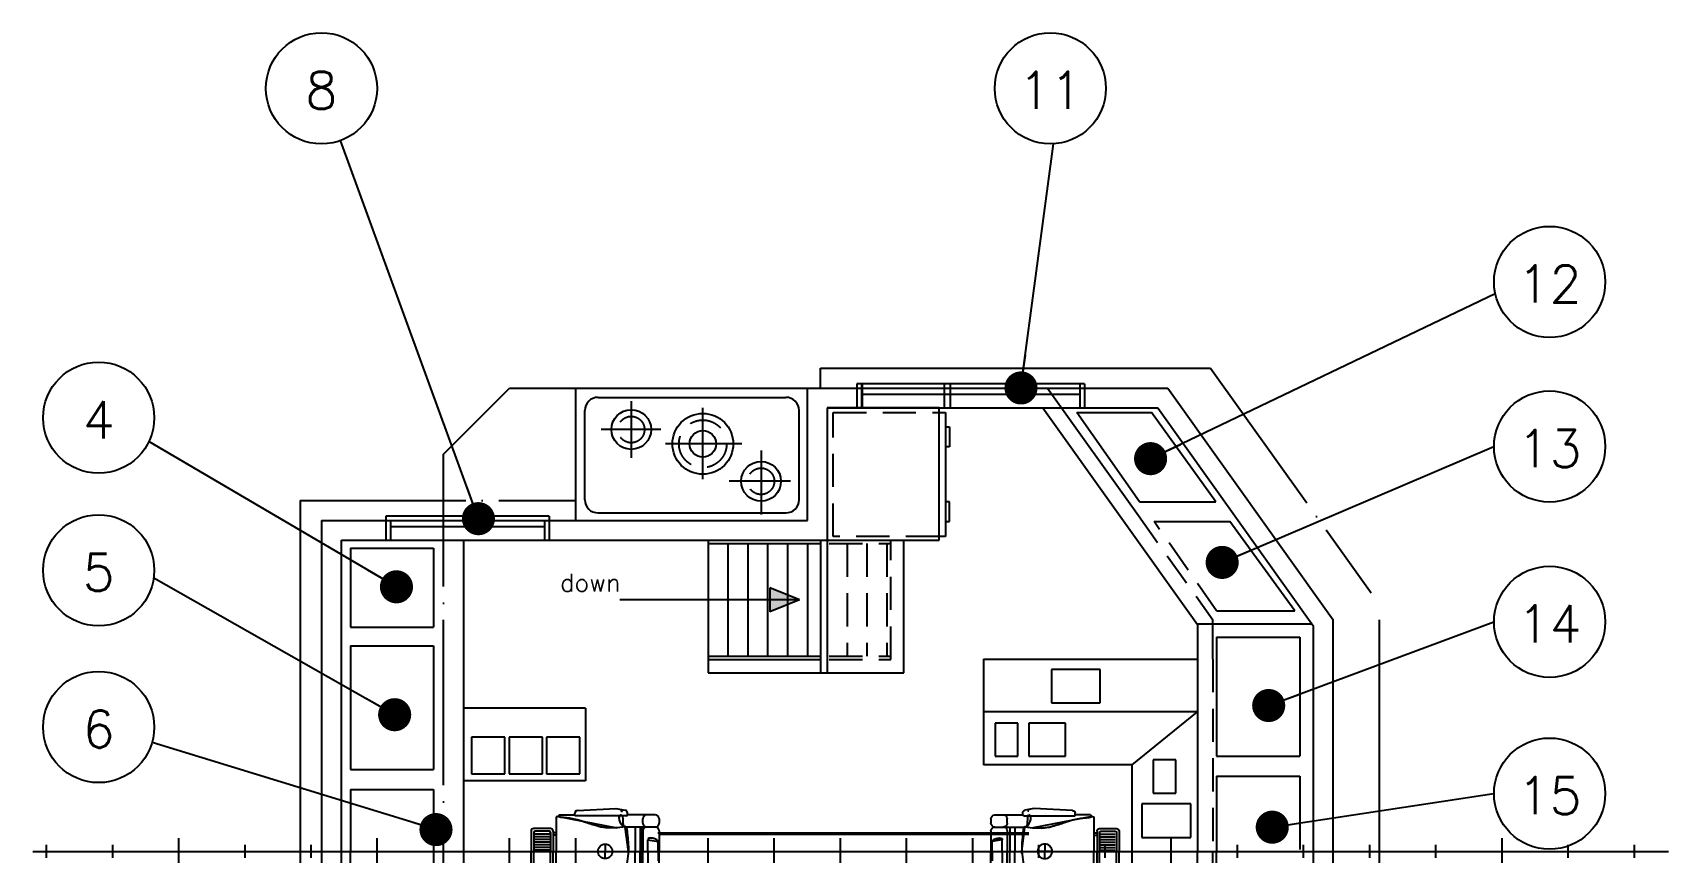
# Model space of a CAD drawing. Extents: x 1551 to 113148, y -1700 to 77018.
# Drawn here: x 50302 to 62663, y 58518 to 64710 of the extents above; entities that cross this region are included whole.
import ezdxf
from ezdxf.enums import TextEntityAlignment as Align

# ---------------------------------------------------------------- set-up
doc = ezdxf.new("R2010")
doc.units = 0
doc.header["$LTSCALE"] = 500
doc.header["$MEASUREMENT"] = 0
for name, pattern in [('CENTER', [3, 2.5, -0.25, 0, -0.25]), ('DASHED', [0.75, 0.5, -0.25]), ('HIDDEN', [0.375, 0.25, -0.125])]:
    doc.linetypes.add(name, pattern=pattern)
doc.layers.get('0').update_dxf_attribs({"linetype": 'CONTINUOUS'})
for name, color, linetype in [('A0CE1', 7, 'CENTER'), ('I0CO2', 7, 'CONTINUOUS'), ('M1CO1', 1, 'CONTINUOUS'), ('POSNR', 2, 'CONTINUOUS'), ('S0CE1', 7, 'CENTER'), ('S0CO1', 7, 'CONTINUOUS'), ('S0CO2', 2, 'CONTINUOUS'), ('S0CO3', 7, 'CONTINUOUS'), ('S0DA1', 7, 'DASHED'), ('S0TX2', 7, 'CONTINUOUS'), ('S0TX3', 3, 'CONTINUOUS'), ('SAFECO1', 1, 'CONTINUOUS'), ('U0CO1', 7, 'CONTINUOUS'), ('U0CO2', 7, 'CONTINUOUS')]:
    doc.layers.add(name, color=color, linetype=linetype)
doc.styles.add('18', font='romans', dxfattribs={"height": 180})
doc.styles.add('ROMANS', font='romans', dxfattribs={"height": 100})
doc.dimstyles.get("Standard").update_dxf_attribs({"dimtxt": 2, "dimasz": 2.5, "dimexe": 1, "dimexo": 1, "dimgap": 1, "dimtad": 1, "dimdsep": 46, "dimtxsty": 'ROMANS', "dimcen": 0, "dimclrd": 1, "dimclre": 1, "dimclrt": 2, "dimadec": 0, "dimazin": 0, "dimtfac": 1, "dimtmove": 2, "dimatfit": 3, "dimfxl": 1, "dimtvp": 100, "dimtolj": 1, "dimarcsym": 0})

# ---------------------------------------------------------------- blocks, each defined once
blk = doc.blocks.new('POS_VINDU')
at = {"layer": 'S0CO2'}
blk.add_circle((0, 0), 4.2, dxfattribs=at)
at = {"layer": 'POSNR', "color": 2, "style": 'ROMANS'}
blk.add_attdef('POS', text='', height=2.81, dxfattribs=at).set_placement((0, -1.56), align=Align.CENTER)
blk = doc.blocks.new('DOT')
at = {"layer": 'SAFECO1', "color": 0, "linetype": 'ByBlock'}
blk.add_line((-0.5, 0), (-1, 0), dxfattribs=at)
at = {"layer": 'SAFECO1', "color": 0, "linetype": 'ByBlock', "const_width": 0.5}
blk.add_lwpolyline([(-0.25, 0, 1), (0.25, 0, 1)], format="xyb", close=True, dxfattribs=at)
blk = doc.blocks.new('cl2')
for p, q in [((15177, 156620), (27538, 156620)), ((15281, 156570), (15281, 156670)), ((15781, 156570), (15781, 156670)), ((16281, 156520), (16281, 156720)), ((16781, 156570), (16781, 156670)), ((17281, 156570), (17281, 156670)), ((17781, 156520), (17781, 156720)), ((18281, 156520), (18281, 156720)), ((18781, 156520), (18781, 156720)), ((19281, 156520), (19281, 156720)), ((19781, 156520), (19781, 156720)), ((20281, 156520), (20281, 156720)), ((20781, 156520), (20781, 156720)), ((21281, 156520), (21281, 156720)), ((21781, 156520), (21781, 156720)), ((22281, 156520), (22281, 156720)), ((22781, 156570), (22781, 156670)), ((23281, 156570), (23281, 156670)), ((23781, 156520), (23781, 156720)), ((24281, 156570), (24281, 156670)), ((24781, 156570), (24781, 156670)), ((25281, 156570), (25281, 156670)), ((25781, 156570), (25781, 156670)), ((26281, 156520), (26281, 156720)), ((26781, 156570), (26781, 156670)), ((27281, 156570), (27281, 156670))]:
    blk.add_line(p, q)
at = {"layer": 'S0TX2', "style": '18'}
for s, p in [('25', (16092, 156155)), ('26', (16592, 156155)), ('27', (17092, 156155)), ('28', (22592, 156155)), ('29', (23092, 156155)), ('30', (23578, 156155)), ('35', (26089, 156155))]:
    blk.add_text(s, height=180, dxfattribs=at).set_placement(p)
at = {"layer": 'S0TX3', "style": '18'}
for s, p in [('A', (17700, 156155)), ('B', (18200, 156155)), ('C', (18700, 156155)), ('D', (19200, 156155)), ('E', (19700, 156155)), ('F', (20200, 156155)), ('G', (20700, 156155)), ('H', (21200, 156155)), ('I', (21700, 156155)), ('J', (22200, 156155))]:
    blk.add_text(s, height=180, dxfattribs=at).set_placement(p)
blk = doc.blocks.new('BRIDGE')
at = {"layer": 'A0CE1'}
for p, q in [((6565, 3500), (7252, 2538)), ((2000, -2500), (2000, 2500)), ((7815, 1453), (7815, 1750))]:
    blk.add_line(p, q, dxfattribs=at)
at = {"layer": 'S0CE1'}
for p, q in [((7798, 3650), (9010, 1953)), ((3419, 3402), (3419, 2973)), ((3960, 2812), (3960, 3352)), ((3642, 3187), (3191, 3187)), ((4254, 3079), (3677, 3079)), ((4400, 3029), (4400, 2544)), ((4237, 2796), (4158, 2796)), ((4623, 2796), (4172, 2796)), ((918, 2650), (3000, 2650))]:
    blk.add_line(p, q, dxfattribs=at)
at = {"layer": 'S0CO3'}
for p, q in [((4850, 3650), (7798, 3650)), ((4850, 3500), (4850, 3650)), ((2000, 3000), (2500, 3500)), ((2500, 3500), (4750, 3500)), ((3000, 2500), (3000, 3500)), ((4750, 3500), (7475, 3500)), ((4750, 2500), (4750, 3500)), ((6844, 3533), (5123, 3533)), ((5123, 3533), (5123, 3350)), ((5123, 3533), (5123, 3350)), ((5158, 3533), (5158, 3350)), ((5163, 3533), (5165, 3350)), ((5785, 3533), (5785, 3350)), ((5830, 3533), (5830, 3350)), ((7475, 3500), (8725, 1750)), ((2000, 2500), (2000, 3000)), ((918, 2650), (918, -2650)), ((1078, 2500), (1078, -2500)), ((1078, 2500), (4750, 2500)), ((1228, -2350), (1228, 2350)), ((8725, -1750), (8725, 1750)), ((9075, -1750), (9075, 1750)), ((8575, -1718), (8575, 1702)), ((8473, 568), (8473, 13)), ((1296, 468), (1296, 0)), ((2852, 254), (2852, 0)), ((2868, 264), (2863, 264)), ((2868, 265), (2868, 264)), ((2868, 264), (3311, 178)), ((2869, 263), (2868, 264)), ((2870, 262), (2868, 264)), ((2870, 263), (2869, 263)), ((2871, 262), (2870, 263)), ((2875, 260), (2870, 262)), ((2872, 261), (2871, 262)), ((2873, 261), (2872, 261)), ((2874, 261), (2873, 261)), ((2875, 260), (2874, 261)), ((2876, 260), (2875, 260)), ((2887, 256), (2875, 260)), ((2877, 259), (2876, 260)), ((2879, 259), (2877, 259)), ((2878, 275), (2993, 275)), ((2880, 258), (2879, 259)), ((2883, 258), (2880, 258)), ((2885, 257), (2883, 258)), ((2889, 257), (2885, 257)), ((2965, 249), (2887, 256)), ((2893, 256), (2889, 257)), ((2898, 256), (2893, 256)), ((2904, 255), (2898, 256)), ((2911, 254), (2904, 255)), ((2919, 254), (2911, 254)), ((2927, 253), (2919, 254)), ((2935, 252), (2927, 253)), ((2944, 251), (2935, 252)), ((2952, 250), (2944, 251)), ((2960, 249), (2952, 250)), ((2967, 247), (2960, 249)), ((3012, 237), (2965, 249)), ((2975, 246), (2967, 247)), ((2993, 268), (2993, 289)), ((3380, 268), (2993, 268)), ((3012, 309), (3303, 324)), ((3303, 324), (3373, 311)), ((3327, 257), (3331, 268)), ((3329, 237), (3327, 257)), ((3328, 255), (3329, 257)), ((3328, 253), (3328, 255)), ((3328, 251), (3328, 253)), ((3328, 249), (3328, 251)), ((3329, 247), (3328, 249)), ((3329, 261), (3330, 263)), ((3329, 259), (3329, 261)), ((3329, 257), (3329, 259)), ((3330, 264), (3331, 266)), ((3330, 263), (3330, 264)), ((3331, 269), (3341, 276)), ((3331, 266), (3332, 268)), ((3332, 268), (3333, 269)), ((3333, 269), (3334, 270)), ((3334, 270), (3336, 272)), ((3336, 272), (3337, 273)), ((3337, 273), (3339, 274)), ((3339, 274), (3342, 275)), ((3341, 304), (3353, 305)), ((3342, 275), (3345, 276)), ((3345, 304), (3349, 304)), ((3349, 304), (3353, 305)), ((3353, 275), (3358, 189)), ((3537, 275), (3389, 275)), ((3390, 278), (3390, 291)), ((3601, 275), (3537, 275)), ((6167, 275), (6231, 275)), ((6231, 275), (6378, 275)), ((6378, 278), (6378, 291)), ((6388, 268), (6774, 268)), ((6465, 324), (6394, 311)), ((6415, 275), (6409, 189)), ((6427, 304), (6415, 305)), ((6419, 304), (6415, 305)), ((6423, 304), (6419, 304)), ((6426, 275), (6423, 276)), ((6428, 274), (6426, 275)), ((6436, 269), (6427, 276)), ((6430, 273), (6428, 274)), ((6432, 272), (6430, 273)), ((6433, 270), (6432, 272)), ((6435, 269), (6433, 270)), ((6436, 267), (6435, 269)), ((6436, 266), (6436, 267)), ((6437, 264), (6436, 266)), ((6440, 257), (6437, 268)), ((6438, 263), (6437, 264)), ((6438, 261), (6438, 263)), ((6439, 259), (6438, 261)), ((6438, 237), (6440, 257)), ((6439, 257), (6439, 259)), ((6439, 255), (6439, 257)), ((6439, 253), (6439, 255)), ((6439, 251), (6439, 253)), ((6439, 249), (6439, 251)), ((6439, 247), (6439, 249)), ((6899, 264), (6457, 178)), ((6755, 309), (6465, 324)), ((6755, 237), (6803, 249)), ((6774, 268), (6774, 289)), ((6889, 275), (6774, 275)), ((6793, 246), (6800, 247)), ((6800, 247), (6808, 249)), ((6803, 249), (6880, 256)), ((6808, 249), (6816, 250)), ((6816, 250), (6824, 251)), ((6824, 251), (6832, 252)), ((6832, 252), (6841, 253)), ((6841, 253), (6849, 254)), ((6849, 254), (6856, 254)), ((6856, 254), (6863, 255)), ((6863, 255), (6869, 256)), ((6869, 256), (6874, 256)), ((6874, 256), (6879, 257)), ((6879, 257), (6882, 257)), ((6880, 256), (6892, 260)), ((6882, 257), (6885, 258)), ((6885, 258), (6887, 258)), ((6887, 258), (6889, 259)), ((6889, 259), (6890, 259)), ((6890, 259), (6892, 260)), ((6892, 260), (6897, 262)), ((6892, 260), (6893, 260)), ((6893, 260), (6894, 261)), ((6894, 261), (6895, 261)), ((6895, 261), (6896, 261)), ((6896, 261), (6897, 262)), ((6897, 262), (6899, 264)), ((6897, 262), (6898, 263)), ((6897, 262), (6897, 262)), ((6898, 263), (6899, 264)), ((6899, 265), (6899, 264)), ((6899, 264), (6904, 264)), ((6916, 254), (6916, 0)), ((2662, 153), (2662, 0)), ((2808, 173), (2682, 173)), ((2682, 143), (2682, 0)), ((2800, 130), (2691, 130)), ((2798, 153), (2692, 153)), ((2808, 143), (2808, 0)), ((2828, 153), (2828, 0)), ((2852, 139), (2828, 139)), ((2982, 244), (2975, 246)), ((3093, 212), (3012, 237)), ((3074, 218), (3063, 221)), ((3084, 215), (3074, 218)), ((3095, 211), (3084, 215)), ((3188, 183), (3093, 212)), ((3106, 208), (3095, 211)), ((3118, 204), (3106, 208)), ((3129, 201), (3118, 204)), ((3140, 198), (3129, 201)), ((3151, 195), (3140, 198)), ((3162, 192), (3151, 195)), ((3172, 189), (3162, 192)), ((3183, 186), (3172, 189)), ((3192, 184), (3183, 186)), ((3251, 176), (3188, 183)), ((3202, 183), (3192, 184)), ((3211, 181), (3202, 183)), ((3219, 180), (3211, 181)), ((3228, 179), (3219, 180)), ((3237, 179), (3228, 179)), ((3246, 178), (3237, 179)), ((3256, 178), (3246, 178)), ((3311, 178), (3251, 176)), ((3265, 178), (3256, 178)), ((3276, 178), (3265, 178)), ((3288, 178), (3276, 178)), ((3301, 178), (3288, 178)), ((3316, 179), (3301, 178)), ((3334, 181), (3316, 179)), ((3329, 244), (3329, 247)), ((3329, 241), (3329, 244)), ((3330, 239), (3329, 241)), ((3342, 205), (3329, 235)), ((3331, 236), (3330, 239)), ((3332, 232), (3331, 236)), ((3333, 229), (3332, 232)), ((3335, 226), (3333, 229)), ((3355, 183), (3334, 181)), ((3336, 220), (3335, 223)), ((3338, 216), (3336, 220)), ((3340, 213), (3338, 216)), ((3342, 210), (3340, 213)), ((3344, 206), (3342, 210)), ((3358, 189), (3342, 205)), ((3347, 203), (3344, 206)), ((3349, 200), (3347, 203)), ((3352, 197), (3349, 200)), ((3356, 194), (3352, 197)), ((3378, 185), (3355, 183)), ((3360, 191), (3356, 194)), ((3365, 189), (3360, 191)), ((3371, 187), (3365, 189)), ((3365, 185), (3365, 185)), ((3365, 185), (3368, 184)), ((3368, 184), (3370, 183)), ((3370, 183), (3372, 182)), ((3381, 184), (3371, 187)), ((3372, 182), (3374, 182)), ((3373, 183), (3380, 178)), ((3398, 0), (3373, 183)), ((3374, 182), (3376, 181)), ((3537, 184), (3375, 184)), ((3376, 181), (3377, 180)), ((3377, 180), (3378, 179)), ((3378, 185), (3378, 185)), ((3378, 185), (3381, 184)), ((3378, 179), (3379, 177)), ((3379, 177), (3380, 176)), ((3380, 178), (3386, 168)), ((3380, 176), (3381, 175)), ((3381, 175), (3382, 174)), ((3382, 174), (3383, 172)), ((3383, 172), (3384, 169)), ((3384, 169), (3384, 167)), ((3384, 167), (3385, 163)), ((3385, 163), (3386, 159)), ((3386, 168), (3391, 107)), ((3386, 159), (3387, 155)), ((3387, 155), (3387, 149)), ((3387, 149), (3388, 143)), ((3388, 143), (3389, 137)), ((3389, 137), (3389, 130)), ((3389, 130), (3390, 124)), ((3390, 124), (3391, 117)), ((3449, 184), (3449, 0)), ((3487, 184), (3487, 0)), ((3500, -21), (3500, 179)), ((3507, 214), (3507, 245)), ((3507, 154), (3507, 0)), ((3601, 184), (3537, 184)), ((6423, 138), (3621, 138)), ((6423, 128), (3624, 128)), ((3631, 245), (3631, 214)), ((3631, 154), (3631, 0)), ((6137, 245), (6137, 214)), ((6137, 154), (6137, 0)), ((6167, 184), (6231, 184)), ((6231, 184), (6392, 184)), ((6261, 214), (6261, 245)), ((6261, 154), (6261, 0)), ((6280, 184), (6280, 0)), ((6318, 184), (6318, 0)), ((6370, 0), (6394, 183)), ((6381, 168), (6376, 107)), ((6378, 130), (6377, 124)), ((6379, 137), (6378, 130)), ((6380, 149), (6379, 143)), ((6379, 143), (6379, 137)), ((6381, 155), (6380, 149)), ((6388, 178), (6381, 168)), ((6382, 159), (6381, 155)), ((6383, 167), (6382, 163)), ((6382, 163), (6382, 159)), ((6384, 169), (6383, 167)), ((6385, 172), (6384, 169)), ((6386, 173), (6385, 172)), ((6386, 184), (6396, 187)), ((6389, 185), (6386, 184)), ((6387, 176), (6386, 175)), ((6386, 175), (6386, 173)), ((6388, 177), (6387, 176)), ((6394, 183), (6388, 178)), ((6389, 178), (6388, 177)), ((6389, 185), (6413, 182)), ((6389, 185), (6389, 185)), ((6391, 180), (6389, 178)), ((6392, 181), (6391, 180)), ((6393, 181), (6392, 181)), ((6395, 182), (6393, 181)), ((6397, 183), (6395, 182)), ((6396, 187), (6402, 189)), ((6400, 184), (6397, 183)), ((6403, 185), (6400, 184)), ((6402, 189), (6407, 191)), ((6403, 185), (6403, 185)), ((6407, 191), (6411, 194)), ((6409, 189), (6425, 205)), ((6411, 194), (6415, 197)), ((6413, 182), (6433, 181)), ((6415, 197), (6418, 200)), ((6418, 200), (6421, 203)), ((6421, 203), (6423, 206)), ((6423, 206), (6426, 210)), ((6425, 205), (6438, 235)), ((6426, 210), (6428, 213)), ((6428, 213), (6430, 216)), ((6430, 216), (6431, 220)), ((6431, 220), (6433, 223)), ((6433, 226), (6434, 229)), ((6433, 181), (6451, 179)), ((6434, 229), (6435, 232)), ((6435, 232), (6436, 236)), ((6436, 236), (6437, 238)), ((6437, 238), (6438, 241)), ((6438, 244), (6439, 247)), ((6438, 241), (6438, 244)), ((6451, 179), (6466, 178)), ((6457, 178), (6516, 176)), ((6466, 178), (6480, 178)), ((6480, 178), (6491, 178)), ((6491, 178), (6502, 178)), ((6502, 178), (6512, 178)), ((6512, 178), (6521, 178)), ((6516, 176), (6580, 182)), ((6521, 178), (6530, 178)), ((6530, 178), (6539, 179)), ((6539, 179), (6548, 180)), ((6548, 180), (6557, 181)), ((6557, 181), (6566, 183)), ((6566, 183), (6575, 184)), ((6575, 184), (6585, 186)), ((6580, 182), (6675, 212)), ((6585, 186), (6595, 189)), ((6595, 189), (6606, 192)), ((6606, 192), (6616, 194)), ((6616, 194), (6627, 198)), ((6627, 198), (6639, 201)), ((6639, 201), (6650, 204)), ((6650, 204), (6661, 208)), ((6661, 208), (6672, 211)), ((6672, 211), (6683, 215)), ((6675, 212), (6755, 237)), ((6683, 215), (6694, 218)), ((6694, 218), (6704, 221)), ((6786, 244), (6793, 246)), ((6916, 139), (6939, 139)), ((6939, 153), (6939, 0)), ((6959, 173), (7086, 173)), ((6959, 143), (6959, 0)), ((6967, 130), (7076, 130)), ((6969, 153), (7076, 153)), ((7086, 143), (7086, 0)), ((7106, 153), (7106, 0)), ((1296, -468), (1296, 0)), ((2662, -153), (2662, 0)), ((2682, -143), (2682, 0)), ((2800, 110), (2691, 110)), ((2800, 90), (2691, 90)), ((2800, 70), (2691, 70)), ((2800, 50), (2691, 50)), ((2800, 30), (2691, 30)), ((2800, 10), (2691, 10)), ((2808, -143), (2808, 0)), ((2852, 123), (2828, 123)), ((2828, -153), (2828, 0)), ((2852, -254), (2852, 0)), ((3167, 0), (3277, 0)), ((3222, 55), (3222, 0)), ((3222, -55), (3222, 0)), ((3398, 0), (3373, -183)), ((3391, 117), (3391, 110)), ((3391, 110), (3392, 104)), ((3391, 107), (3396, 65)), ((3392, 104), (3392, 98)), ((3392, 98), (3393, 92)), ((3393, 92), (3394, 86)), ((3394, 86), (3394, 80)), ((3394, 80), (3395, 74)), ((3395, 74), (3395, 67)), ((3395, 67), (3396, 60)), ((3396, 65), (3398, 16)), ((3396, 60), (3396, 52)), ((3396, 52), (3396, 45)), ((3396, 45), (3397, 37)), ((3397, 37), (3397, 29)), ((3397, 29), (3397, 21)), ((3397, 21), (3398, 13)), ((3398, 16), (3398, 0)), ((3398, 13), (3398, 6)), ((3398, 6), (3398, 0)), ((3398, -6), (3398, 0)), ((3398, -16), (3398, 0)), ((3449, -184), (3449, 0)), ((3487, -184), (3487, 0)), ((3500, -100), (3500, 100)), ((3507, -154), (3507, 0)), ((3546, 90), (3545, 86)), ((3546, 88), (3545, 86)), ((3545, 86), (3622, 74)), ((3545, 0), (3545, 86)), ((3545, 0), (3545, -86)), ((3548, 96), (3546, 90)), ((3547, 91), (3546, 90)), ((3546, 90), (3546, 89)), ((3546, 89), (3546, 88)), ((3548, 93), (3547, 92)), ((3547, 92), (3547, 91)), ((3555, 100), (3548, 96)), ((3549, 95), (3548, 94)), ((3548, 94), (3548, 93)), ((3549, 96), (3549, 95)), ((3550, 96), (3549, 96)), ((3551, 97), (3550, 96)), ((3552, 98), (3551, 97)), ((3553, 98), (3552, 98)), ((3552, 98), (3552, 98)), ((3554, 99), (3553, 98)), ((3555, 99), (3554, 99)), ((3565, 101), (3555, 100)), ((3556, 100), (3555, 99)), ((3558, 100), (3556, 100)), ((3559, 100), (3558, 100)), ((3560, 100), (3559, 100)), ((3561, 100), (3560, 100)), ((3563, 100), (3561, 100)), ((3564, 100), (3563, 100)), ((3566, 100), (3564, 100)), ((3582, 99), (3565, 101)), ((3568, 100), (3566, 100)), ((3570, 100), (3568, 100)), ((3571, 100), (3570, 100)), ((3573, 100), (3571, 100)), ((3575, 99), (3573, 100)), ((3577, 99), (3575, 99)), ((3580, 99), (3577, 99)), ((3582, 98), (3580, 99)), ((3598, 94), (3582, 99)), ((3584, 98), (3582, 98)), ((3586, 97), (3584, 98)), ((3588, 97), (3586, 97)), ((3590, 96), (3588, 97)), ((3592, 96), (3590, 96)), ((3594, 95), (3592, 96)), ((3596, 95), (3594, 95)), ((3598, 94), (3596, 95)), ((3612, 86), (3598, 94)), ((3600, 93), (3598, 94)), ((3602, 92), (3600, 93)), ((3603, 91), (3602, 92)), ((3605, 90), (3603, 91)), ((3607, 89), (3605, 90)), ((3608, 88), (3607, 89)), ((3610, 87), (3608, 88)), ((3611, 86), (3610, 87)), ((3612, 85), (3611, 86)), ((3620, 79), (3612, 86)), ((3613, 84), (3612, 85)), ((3615, 83), (3613, 84)), ((3616, 83), (3615, 83)), ((3616, 82), (3616, 83)), ((3617, 81), (3616, 82)), ((3618, 80), (3617, 81)), ((3619, 79), (3618, 80)), ((3619, 78), (3619, 79)), ((3620, 77), (3619, 78)), ((3622, 74), (3620, 79)), ((3620, 76), (3620, 77)), ((3621, 75), (3620, 76)), ((3621, 74), (3621, 75)), ((3621, 73), (3621, 74)), ((3622, 72), (3621, 73)), ((3622, 71), (3622, 72)), ((3622, 71), (3622, 71)), ((3622, 0), (3622, 71)), ((3622, 0), (3622, -71)), ((3631, -154), (3631, 0)), ((6222, 86), (6146, 74)), ((6146, 74), (6148, 79)), ((6146, 74), (6147, 75)), ((6146, 73), (6146, 74)), ((6146, 72), (6146, 73)), ((6146, 71), (6146, 72)), ((6146, 71), (6146, 71)), ((6146, 0), (6146, 71)), ((6147, 77), (6148, 78)), ((6147, 76), (6147, 77)), ((6147, 75), (6147, 76)), ((6148, 79), (6156, 86)), ((6148, 78), (6149, 79)), ((6149, 80), (6150, 81)), ((6149, 79), (6149, 80)), ((6150, 81), (6151, 82)), ((6151, 82), (6152, 82)), ((6152, 82), (6153, 83)), ((6153, 83), (6154, 84)), ((6154, 84), (6155, 85)), ((6155, 85), (6157, 86)), ((6156, 86), (6169, 94)), ((6157, 86), (6158, 87)), ((6158, 87), (6159, 88)), ((6159, 88), (6161, 89)), ((6161, 89), (6162, 90)), ((6162, 90), (6164, 91)), ((6164, 91), (6166, 92)), ((6166, 92), (6168, 93)), ((6168, 93), (6170, 94)), ((6169, 94), (6186, 98)), ((6170, 94), (6172, 94)), ((6172, 94), (6173, 95)), ((6173, 95), (6175, 96)), ((6175, 96), (6177, 96)), ((6177, 96), (6180, 97)), ((6180, 97), (6182, 97)), ((6182, 97), (6184, 98)), ((6184, 98), (6186, 98)), ((6186, 98), (6203, 101)), ((6186, 98), (6188, 99)), ((6188, 99), (6190, 99)), ((6190, 99), (6192, 99)), ((6192, 99), (6194, 100)), ((6194, 100), (6196, 100)), ((6196, 100), (6198, 100)), ((6198, 100), (6200, 100)), ((6200, 100), (6201, 100)), ((6201, 100), (6203, 100)), ((6203, 101), (6213, 100)), ((6203, 100), (6205, 100)), ((6205, 100), (6206, 100)), ((6206, 100), (6207, 100)), ((6207, 100), (6209, 100)), ((6209, 100), (6210, 100)), ((6210, 100), (6211, 99)), ((6211, 99), (6212, 99)), ((6212, 99), (6213, 99)), ((6213, 100), (6219, 96)), ((6213, 99), (6214, 98)), ((6214, 98), (6215, 98)), ((6215, 98), (6216, 98)), ((6216, 98), (6217, 97)), ((6217, 97), (6217, 96)), ((6217, 96), (6218, 96)), ((6218, 96), (6219, 95)), ((6219, 96), (6222, 90)), ((6219, 95), (6219, 94)), ((6219, 94), (6220, 93)), ((6220, 93), (6220, 92)), ((6220, 92), (6221, 91)), ((6221, 91), (6221, 90)), ((6221, 90), (6222, 89)), ((6222, 90), (6222, 86)), ((6222, 89), (6222, 88)), ((6222, 88), (6222, 86)), ((6222, 0), (6222, 86)), ((6372, 65), (6370, 16)), ((6371, 37), (6370, 29)), ((6370, 29), (6370, 21)), ((6370, 21), (6370, 13)), ((6370, 16), (6370, 0)), ((6370, 13), (6370, 6)), ((6370, 6), (6370, 0)), ((6372, 60), (6371, 52)), ((6371, 52), (6371, 45)), ((6371, 45), (6371, 37)), ((6376, 107), (6372, 65)), ((6373, 73), (6372, 67)), ((6372, 67), (6372, 60)), ((6374, 86), (6373, 80)), ((6373, 80), (6373, 73)), ((6375, 98), (6374, 92)), ((6374, 92), (6374, 86)), ((6376, 104), (6375, 98)), ((6377, 117), (6376, 110)), ((6376, 110), (6376, 104)), ((6377, 124), (6377, 117)), ((6545, 55), (6545, 0)), ((6916, 123), (6939, 123)), ((6967, 110), (7076, 110)), ((6967, 90), (7076, 90)), ((6967, 70), (7076, 70)), ((6967, 50), (7076, 50)), ((6967, 30), (7076, 30)), ((6967, 10), (7076, 10)), ((3398, -13), (3398, -6)), ((6137, -154), (6137, 0)), ((6146, 0), (6146, -71)), ((6222, 0), (6222, -86)), ((6261, -154), (6261, 0)), ((6280, -184), (6280, 0)), ((6318, -184), (6318, 0)), ((6370, -6), (6370, 0)), ((6370, 0), (6394, -183)), ((6370, -16), (6370, 0)), ((6370, -13), (6370, -6)), ((6600, 0), (6490, 0)), ((6545, -55), (6545, 0)), ((6916, -254), (6916, 0)), ((6939, -153), (6939, 0)), ((6959, -143), (6959, 0)), ((7086, -143), (7086, 0)), ((7106, -153), (7106, 0))]:
    blk.add_line(p, q, dxfattribs=at)
for centre, major_axis, start_param, end_param in [((2862, 254), (7.07, 7.07), 0.785398, 2.356194), ((2878, 265), (-7.07, 7.07), -0.785398, 0.785398), ((3013, 289), (-14.1, 14.1), -0.735191, 0.785398), ((3370, 291), (-14.1, 14.1), 3.926991, 5.321084), ((3380, 278), (7.07, 7.07), 3.926991, 5.497787), ((3537, 245), (21.2, 21.2), 0.785398, 2.356194), ((3601, 245), (21.2, 21.2), 5.497787, 7.068583), ((2682, 153), (14.1, 14.1), 0.785398, 2.356194), ((2692, 143), (7.07, 7.07), 0.785398, 2.356194), ((2798, 143), (-7.07, 7.07), 3.926991, 5.497787), ((2808, 153), (-14.1, 14.1), 3.926991, 5.497787), ((3537, 214), (21.2, 21.2), 2.356194, 3.926991), ((3537, 154), (21.2, 21.2), 0.785398, 2.356194), ((3601, 214), (-21.2, 21.2), 2.356194, 3.926991), ((3601, 154), (21.2, 21.2), 5.497787, 7.068583)]:
    blk.add_ellipse(centre, major_axis=major_axis, ratio=1, start_param=start_param, end_param=end_param, dxfattribs=at)
at = {"layer": 'S0CO3', "extrusion": (0, 0, -1)}
for centre, major_axis, start_param, end_param in [((6167, 245), (-21.2, 21.2), -0.785398, 0.785398), ((6231, 245), (-21.2, 21.2), 0.785398, 2.356194), ((6398, 291), (-14.1, 14.1), -0.785398, 0.608695), ((6388, 278), (7.07, 7.07), 2.356194, 3.926991), ((6754, 289), (-14.1, 14.1), 0.835606, 2.356194), ((6889, 265), (7.07, 7.07), -0.785398, 0.785398), ((6906, 254), (7.07, 7.07), -0.785398, 0.785398), ((6167, 214), (-21.2, 21.2), -2.356194, -0.785398), ((6167, 154), (-21.2, 21.2), -0.785398, 0.785398), ((6231, 214), (-21.2, 21.2), 2.356194, 3.926991), ((6231, 154), (-21.2, 21.2), 0.785398, 2.356194), ((6959, 153), (-14.1, 14.1), -0.785398, 0.785398), ((6969, 143), (7.07, 7.07), -2.356194, -0.785398), ((7076, 143), (7.07, 7.07), -0.785398, 0.785398), ((7086, 153), (-14.1, 14.1), 0.785398, 2.356194)]:
    blk.add_ellipse(centre, major_axis=major_axis, ratio=1, start_param=start_param, end_param=end_param, dxfattribs=at)
at = {"layer": 'S0CO3'}
blk.add_ellipse((3222, 0), major_axis=(38.9, 38.9), ratio=1, dxfattribs=at)
at = {"layer": 'S0CO3', "extrusion": (0, 0, -1)}
blk.add_ellipse((6545, 0), major_axis=(-38.9, 38.9), ratio=1, dxfattribs=at)
at = {"layer": 'S0DA1'}
for p, q in [((4946, 2378), (4946, 3316)), ((4946, 3316), (5745, 3316)), ((7252, 2538), (7815, 1750)), ((7842, 1818), (7370, 2492)), ((5745, 2378), (4946, 2378)), ((5380, 1450), (5380, 2350)), ((4916, 2325), (5380, 2325)), ((5050, 2325), (5050, 1475)), ((5200, 2325), (5200, 1475)), ((5350, 2325), (5350, 1475)), ((4916, 1475), (5380, 1475)), ((4916, 1450), (5380, 1450)), ((7815, 1453), (7815, 0)), ((7815, -1750), (7815, 0))]:
    blk.add_line(p, q, dxfattribs=at)
for centre, radius in [((3419, 3187), 100), ((3960, 3079), 180), ((4400, 2796), 100)]:
    blk.add_circle(centre, radius, dxfattribs=at)
at = {"layer": 'U0CO1'}
for p, q in [((6809, 3533), (6809, 3350)), ((6809, 3452), (5158, 3452)), ((1600, 2500), (1600, 2350)), ((2763, 2500), (2763, 2350)), ((2763, 2452), (1600, 2452)), ((4690, 1900), (4466, 1991)), ((4466, 1991), (4466, 1809)), ((4690, 1900), (3332, 1900)), ((4690, 1900), (4466, 1809)), ((6963, 1374), (6594, 1374)), ((6594, 1374), (6594, 1122)), ((6963, 1122), (6963, 1374)), ((6594, 1122), (6963, 1122)), ((6341, 969), (6170, 969)), ((6170, 969), (6170, 718)), ((6341, 718), (6341, 969)), ((6702, 969), (6423, 969)), ((6423, 969), (6423, 718)), ((6702, 718), (6702, 969)), ((2463, 864), (2211, 864)), ((2211, 864), (2211, 585)), ((2463, 585), (2463, 864)), ((2749, 864), (2497, 864)), ((2497, 864), (2497, 585)), ((2749, 585), (2749, 864)), ((3030, 864), (2778, 864)), ((2778, 864), (2778, 585)), ((3030, 585), (3030, 864)), ((6170, 718), (6341, 718)), ((6423, 718), (6702, 718)), ((7534, 692), (7363, 692)), ((7363, 692), (7363, 440)), ((7534, 440), (7534, 692)), ((2211, 585), (2463, 585)), ((2497, 585), (2749, 585)), ((2778, 585), (3030, 585)), ((7363, 440), (7534, 440)), ((7647, 358), (7278, 358)), ((7278, 358), (7278, 106)), ((7647, 106), (7647, 358)), ((7278, 106), (7647, 106))]:
    blk.add_line(p, q, dxfattribs=at)
blk.add_solid([(4466, 1991), (4690, 1900), (4466, 1809)], dxfattribs=at)
at = {"layer": 'U0CO2'}
for p, q in [((6844, 3533), (6844, 3350)), ((3168, 3430), (4588, 3430)), ((5745, 3350), (4900, 3350)), ((4900, 3350), (4900, 2350)), ((4900, 3350), (7398, 3350)), ((4900, 3350), (4900, 2350)), ((5745, 2350), (5745, 3350)), ((6530, 3350), (7699, 1713)), ((7398, 3350), (8575, 1702)), ((3068, 2657), (3068, 3330)), ((4688, 2657), (4688, 3330)), ((5745, 3316), (5795, 3316)), ((5795, 3316), (5795, 2378)), ((6787, 3315), (7350, 3315)), ((7259, 2641), (6787, 3315)), ((7836, 2641), (7350, 3315)), ((5795, 3207), (5823, 3207)), ((5823, 3207), (5823, 3057)), ((5823, 3057), (5795, 3057)), ((5823, 2642), (5795, 2642)), ((5823, 2493), (5823, 2642)), ((7259, 2641), (7836, 2641)), ((2798, 2533), (1565, 2533)), ((1565, 2533), (1565, 2350)), ((2798, 2533), (2798, 2350)), ((3168, 2557), (4588, 2557)), ((5795, 2493), (5823, 2493)), ((7370, 2492), (7942, 2492)), ((8433, 1818), (7942, 2492)), ((1228, 2350), (4800, 2350)), ((2150, 2350), (2150, -2350)), ((3749, 2350), (5480, 2350)), ((4000, 2350), (4000, 1350)), ((4850, 2350), (4850, 1350)), ((4900, 2350), (5745, 2350)), ((4900, 2350), (4900, 1350)), ((5480, 1350), (5480, 2350)), ((5795, 2378), (5745, 2378)), ((1296, 2290), (1296, 1694)), ((1296, 2290), (1925, 2290)), ((1925, 2290), (1925, 1694)), ((4000, 2325), (4850, 2325)), ((4150, 2325), (4150, 1475)), ((4300, 2325), (4300, 1475)), ((4450, 2325), (4450, 1475)), ((4600, 2325), (4600, 1475)), ((4750, 2325), (4750, 1475)), ((7842, 1818), (8433, 1818)), ((1296, 1694), (1925, 1694)), ((7695, 1718), (8564, 1718)), ((7699, 1713), (7699, 0)), ((7842, 1618), (8473, 1618)), ((7842, 1618), (7842, 718)), ((8473, 1618), (8473, 718)), ((1296, 1554), (1925, 1554)), ((1296, 1554), (1296, 618)), ((1925, 1554), (1925, 618)), ((4000, 1475), (4850, 1475)), ((4000, 1450), (4850, 1450)), ((6080, 1453), (7699, 1453)), ((6080, 1453), (6080, 653)), ((4000, 1350), (5480, 1350)), ((3074, 1083), (2150, 1083)), ((3074, 1083), (3074, 533)), ((7699, 1053), (6080, 1053)), ((7205, 653), (7699, 1053)), ((7205, 653), (6080, 653)), ((7205, -653), (7205, 653)), ((7842, 718), (8473, 718)), ((1296, 618), (1925, 618)), ((3074, 533), (2150, 533)), ((7842, 568), (8473, 568)), ((7842, 568), (7842, 0)), ((1296, 468), (1925, 468)), ((1925, 468), (1925, -458)), ((7699, -1718), (7699, 0)), ((7842, -568), (7842, 0))]:
    blk.add_line(p, q, dxfattribs=at)
for centre, radius in [((3419, 3187), 150), ((3960, 3079), 230), ((3960, 3079), 100), ((4400, 2796), 150)]:
    blk.add_circle(centre, radius, dxfattribs=at)
for centre, start, end in [((3168, 3330), 90, 180), ((4588, 3330), 0, 90), ((3168, 2657), 180, 270), ((4588, 2657), 270, 0)]:
    blk.add_arc(centre, 100, start, end, dxfattribs=at)
at = {"layer": 'S0CO1', "linetype": 'CENTER'}
blk.add_blockref('cl2', (-16281, -156620), dxfattribs=at)
at = {"layer": 'I0CO2', "style": '18'}
blk.add_text('down', height=135, dxfattribs=at).set_placement((2881, 1963))

msp = doc.modelspace()

# ---------------------------------------------------------------- block references
at = {"linetype": 'HIDDEN'}
msp.add_blockref('BRIDGE', (51406.294, 58525.019), dxfattribs=at)
at = {"layer": 'POSNR', "linetype": 'Continuous', "xscale": 100, "yscale": 100, "zscale": 100}
for p, values in [((52484.186, 64289.906), {'POS': '8'}), ((57992.693, 64289.906), {'POS': '11'}), ((61765.854, 62827.179), {'POS': '12'}), ((50800.299, 61801.566), {'POS': '4'}), ((61765.854, 61583.669), {'POS': '13'}), ((50800.299, 60648.41), {'POS': '5'}), ((61765.854, 60259.061), {'POS': '14'}), ((50800.299, 59464.087), {'POS': '6'}), ((61765.854, 58961.486), {'POS': '15'})]:
    msp.add_blockref('POS_VINDU', p, dxfattribs=at).add_auto_attribs(values)

# ---------------------------------------------------------------- leaders
at = {"layer": 'M1CO1', "linetype": 'Continuous'}
for points in [[(53670.387, 61038.671), (52629.054, 63895.346)], [(57770.89, 62026.281), (58016.931, 63870.291)], [(58750.316, 61492.121), (61354.602, 62740.369)], [(53050.928, 60523.744), (51180.213, 61621.761)], [(59291.227, 60708.169), (61345.54, 61583.669)], [(53037.264, 59557.586), (51216.396, 60589.016)], [(59642.818, 59626.856), (61345.54, 60259.061)], [(53349.672, 58689.462), (51203.794, 59346.373)], [(59669.863, 58707.74), (61345.54, 58961.486)]]:
    msp.add_leader(points, dimstyle='Standard', override={"dimasz": 250, "dimgap": 100, "dimtad": 0, "dimldrblk": 'DOT'}, dxfattribs=at)

doc.saveas('drawing.dxf')
